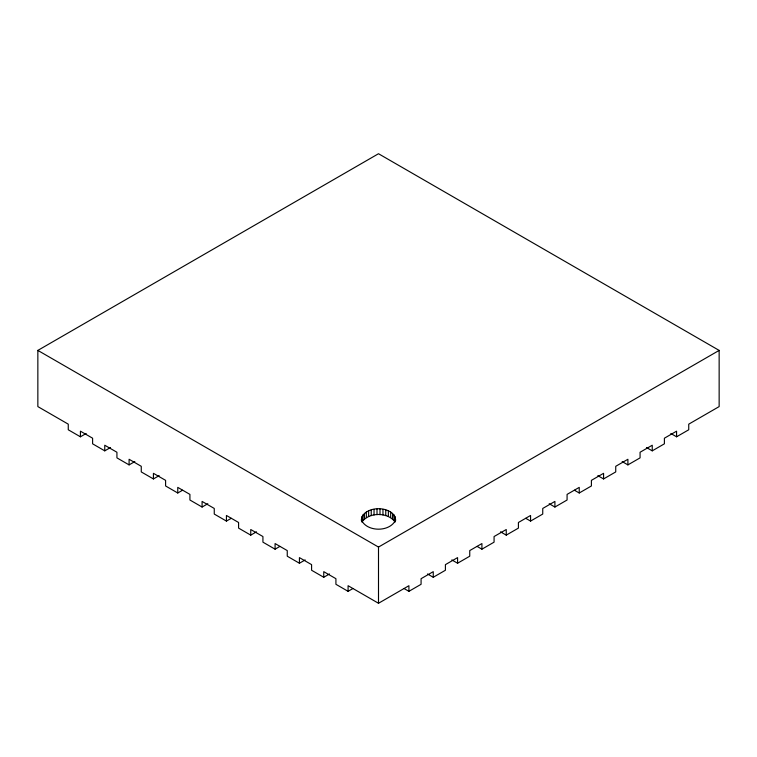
<?xml version="1.0" encoding="UTF-8"?>
<svg xmlns="http://www.w3.org/2000/svg" width="757" height="757" viewBox="0 0 757 757"><rect width="100%" height="100%" fill="white"/><g stroke="black" fill="none" stroke-linecap="round" stroke-linejoin="round"><path stroke-width="1.14" d="M395.637 520.362C394.293 504.834 362.707 504.834 361.363 520.362M395.637 519.841C390.309 532.294 366.691 532.294 361.363 519.841M395.116 516.406L395.116 522.027C387.887 511.959 369.113 511.959 361.884 522.027L361.884 516.406M86.166 433.487L80.431 436.798L68.262 429.777L68.262 424.157L37.85 406.594L37.85 350.406L378.5 153.728L719.15 350.406L719.15 406.594L688.738 424.157L688.738 429.777L676.569 436.798L670.834 433.487M80.431 436.798L80.431 431.178L92.6 438.208L92.6 443.82L104.759 450.85L110.503 447.538M104.759 450.85L104.759 445.23L116.928 452.251L116.928 457.871L129.097 464.893L134.831 461.581M129.097 464.893L129.097 459.272L141.266 466.303L141.266 471.923L153.425 478.944L159.159 475.633M153.425 478.944L153.425 473.324L165.594 480.345L165.594 485.966L177.763 492.996L182.541 490.233M177.763 492.996L177.763 487.376L189.922 494.397L189.922 500.017L202.091 507.039L207.825 503.727M202.091 507.039L202.091 501.418L214.259 508.449L214.259 514.06L226.428 521.09L231.207 518.327M226.428 521.09L226.428 515.47L238.587 522.491L238.587 528.112L250.756 535.133L256.491 531.821M250.756 535.133L250.756 529.522L262.925 536.543L262.925 542.163L275.084 549.185L279.872 546.422M275.084 549.185L275.084 543.564L287.253 550.585L287.253 556.206L299.422 563.236L305.156 559.925M299.422 563.236L299.422 557.616L311.591 564.637L311.591 570.258L323.75 577.279L329.484 573.967M37.85 350.406L378.5 547.074L719.15 350.406M323.75 577.279L323.75 571.658L335.919 578.689L335.919 584.3L348.088 591.331L352.866 588.567M348.088 591.331L348.088 585.71L378.5 603.272L408.912 585.71L408.912 591.331L404.134 588.567M408.912 591.331L421.081 584.3L421.081 578.689L433.25 571.658L433.25 577.279L427.516 573.967M433.25 577.279L445.409 570.258L445.409 564.637L457.578 557.616L457.578 563.236L451.844 559.925M457.578 563.236L469.747 556.206L469.747 550.585L481.916 543.564L481.916 549.185L477.128 546.422M481.916 549.185L494.075 542.163L494.075 536.543L506.244 529.522L506.244 535.133L500.509 531.821M506.244 535.133L518.413 528.112L518.413 522.491L530.572 515.47L530.572 521.09L525.793 518.327M530.572 521.09L542.741 514.06L542.741 508.449L554.909 501.418L554.909 507.039L549.175 503.727M554.909 507.039L567.078 500.017L567.078 494.397L579.237 487.376L579.237 492.996L574.459 490.233M579.237 492.996L591.406 485.966L591.406 480.345L603.575 473.324L603.575 478.944L597.841 475.633M603.575 478.944L615.734 471.923L615.734 466.303L627.903 459.272L627.903 464.893L622.169 461.581M627.903 464.893L640.072 457.871L640.072 452.251L652.241 445.23L652.241 450.85L646.497 447.538M652.241 450.85L664.4 443.82L664.4 438.208L676.569 431.178L676.569 436.798M394.094 514.779L394.094 520.4M392.59 513.284L392.59 518.905M390.669 511.959L390.669 517.58M388.369 510.843L388.369 516.463M385.767 509.981L385.767 515.593M382.957 509.385L382.957 515.006M379.995 509.083L379.995 514.703M378.5 547.074L378.5 603.272M377.005 509.083L377.005 514.703M374.043 509.385L374.043 515.006M371.233 509.981L371.233 515.593M368.631 510.843L368.631 516.463M366.331 511.959L366.331 517.58M364.41 513.284L364.41 518.905M362.906 514.779L362.906 520.4"/></g></svg>
